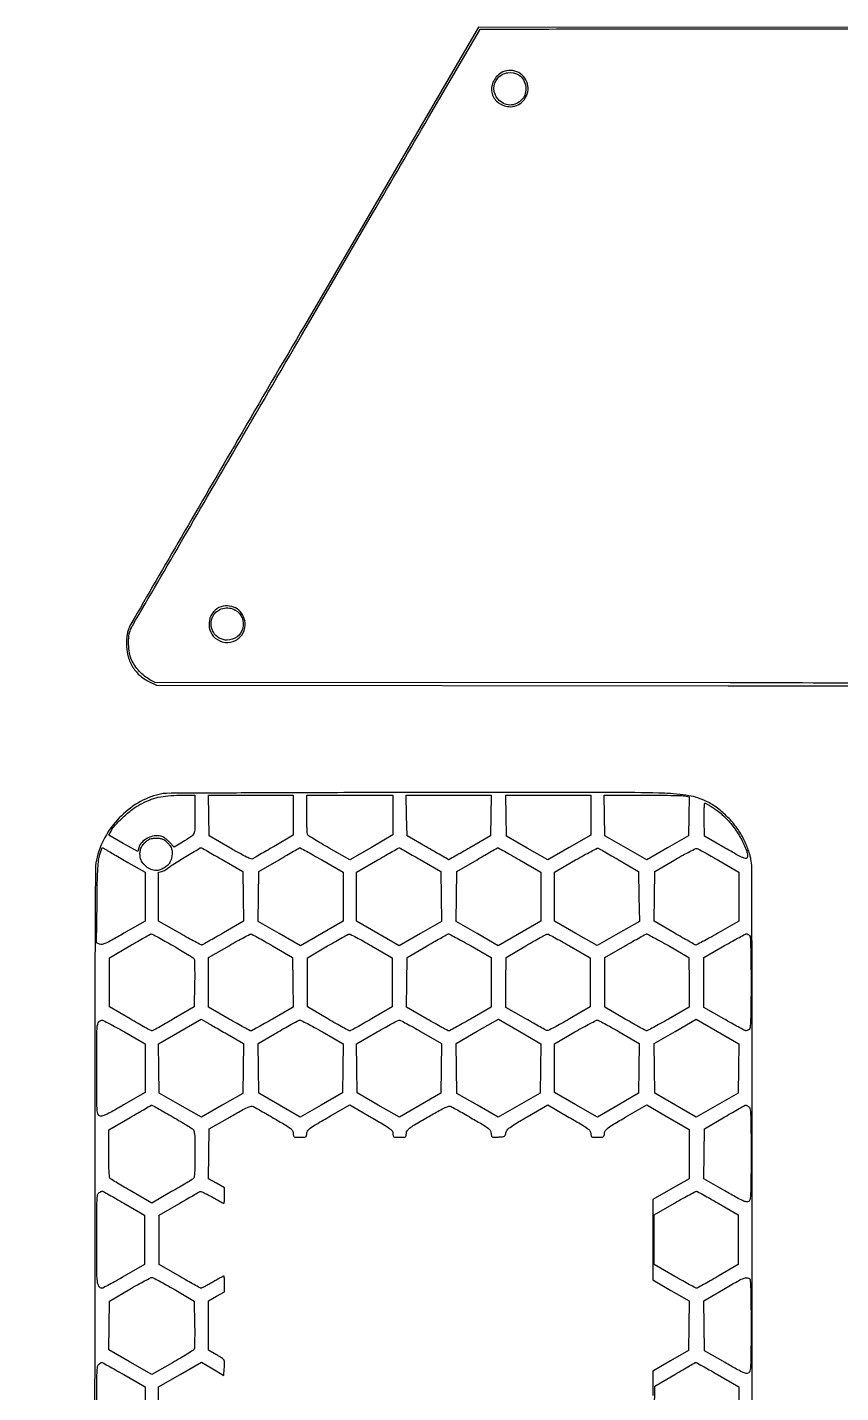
# Model space of a CAD drawing. Extents: x 59 to 2262, y 42 to 2281.
# Drawn here: x 1160 to 1765, y 1267 to 2281 of the extents above; entities that cross this region are included whole.
import ezdxf

# ---------------------------------------------------------------- set-up
doc = ezdxf.new("R2010")
doc.units = 0

msp = doc.modelspace()

# ---------------------------------------------------------------- linework, layer by layer
for points in [[(1928.774131, 1794.14266, -0.00009), (1682.45765, 1794.245377), (1255.5, 1794.5), (1251.5, 1796.665266, -0.046262), (1247.430404, 1799.381899, -0.036829), (1243.582163, 1803.000775, -0.036697), (1240.291332, 1807.162049, -0.04485), (1237.886912, 1811.5, -0.060823), (1236.331351, 1816.619512, -0.035946), (1235.682486, 1822.982197, -0.036145), (1235.948591, 1829.241191, -0.072991), (1237.216938, 1834, -0.030121), (1238.598195, 1836.743495, -0.000026), (1276.103858, 1901.24375, -0.000278), (1318.008767, 1973.208977, -0.00017), (1367.483979, 2058), (1416.88808, 2142.603024, 0.000001), (1458.552596, 2213.952597), (1496.324888, 2278.637025, 0.000311), (1496.690579, 2279.264158, -0.266519), (1497.23666, 2279.578695, -0.000007), (1587.23961, 2279.725788, -0.000388), (1686.498145, 2279.809561, -0.000233), (1804.317767, 2279.76259, -0.000102), (1996.21453, 2279.557509, -0.001313)], [(1805.5, 2280.709285), (1495.5, 2280.91857), (1366.5, 2059.914199, 0.00024), (1316.920903, 1974.881068, 0.000389), (1274.895663, 1902.594668, 0.000042), (1237.401378, 1837.973462, 0.035605), (1235.804384, 1834.704914, 0.037695), (1235.128366, 1832.579518, 0.018415), (1234.574784, 1829.787992, 0.017737), (1234.196263, 1826.737926, 0.019977), (1234.054384, 1823.787513, 0.062465), (1235.113939, 1814.746835, 0.072506), (1238.373738, 1806.729865, 0.074551), (1243.69202, 1800.150237, 0.071552), (1250.775753, 1795.310949), (1256.5, 1792.5), (1681, 1792.228073, 0.000098), (2006.533661, 1792.083365, 0.003981)], [(1110, 1259.87755, 0.000063), (1109.964815, 1538.938042, 0.001077)], [(1698.5, 1043.737088), (1698.790515, 1350.618544, 0.000193), (1698.871879, 1495.631558, 0.000693), (1698.759836, 1588.158391, 0.000184), (1698.554915, 1657.284788, 0.044655), (1697.977848, 1663.5, 0.0294), (1697.267923, 1666.393292, 0.012002), (1695.980515, 1670.234375, 0.011827), (1694.396289, 1674.306124, 0.014803), (1692.727566, 1678, 0.044291), (1687.645311, 1686.431766, 0.036042), (1680.824422, 1694.480416, 0.036435), (1673.020456, 1701.365033, 0.048967), (1664.999231, 1706.307165, 0.072156), (1651.725122, 1710.563304, 0.033731), (1633.718163, 1712.347851, 0.007739), (1598.680624, 1712.903826, 0.000241), (1455.039901, 1712.890434, 0.000393), (1381.703402, 1712.790586, 0.000636), (1319.296096, 1712.577208, 0.000083), (1263.73228, 1712.307376, 0.048304), (1260.5, 1711.977989, 0.075535), (1244.496361, 1706.156669, 0.068229), (1230.31436, 1695.687636, 0.066786), (1219.221795, 1681.549656, 0.066961), (1212.260198, 1665, 0.064458), (1211.078833, 1656.349047, 0.000729), (1210.754842, 1597.692291, 0.000944), (1210.538741, 1498.469861, 0.000073), (1210.5, 1232)], [(1773.121941, 1586.478185, 0.00014), (1773.248391, 1351.918122)], [(1258, 1253.603983), (1258, 1271.766209), (1273.913237, 1280.919209), (1289.826473, 1290.072209), (1298.163237, 1285.133037), (1306.5, 1280.193864), (1306.806796, 1285.227733, 0.009865), (1306.889831, 1287.244844, 0.011871), (1306.885414, 1289.142671, 0.010599), (1306.81023, 1290.73218, 0.074624), (1306.643613, 1291.486346, 0.13208), (1306.178952, 1292.124917, 0.013314), (1304.670563, 1293.277516, 0.015962), (1302.760792, 1294.567121, 0.012052), (1300.586817, 1295.864094), (1295, 1299.017099), (1295, 1317.321126), (1295, 1335.625154), (1301, 1339), (1307, 1342.374846), (1307, 1348.187423, 0.008742), (1306.96103, 1350.416079, 0.014492), (1306.840864, 1352.292555, 0.008144), (1306.674543, 1353.809292, 0.377913), (1306.458261, 1354, 0.124204), (1306.073817, 1353.903005, 0.001532), (1303.817499, 1352.678125, 0.004426), (1301.214678, 1351.224719, 0.00287), (1298.22917, 1349.5, -0.005778), (1295.20968, 1347.778997, -0.008363), (1292.500085, 1346.334564, -0.004841), (1290.198331, 1345.184536, -0.124628), (1289.520909, 1345.043196, -0.114167), (1288.794398, 1345.24398, -0.00133), (1284.393642, 1347.646112, -0.003963), (1279.322903, 1350.484032, -0.002567), (1273.5, 1353.843527), (1258.5, 1362.600661), (1258.5, 1380.927487), (1258.5, 1399.254313), (1273, 1407.732329, -0.001078), (1278.645529, 1411.016912, -0.001604), (1283.601859, 1413.865052, -0.000683), (1287.852819, 1416.282062, -0.033418), (1288.729732, 1416.704384, -0.191871), (1289.550818, 1416.706744, -0.010826), (1291.940498, 1415.702281, -0.015352), (1294.788807, 1414.325457, -0.010555), (1297.933139, 1412.599211, 0.002771), (1301.028759, 1410.836452, 0.004281), (1303.725109, 1409.351018, 0.001451), (1306.064188, 1408.097142, 0.122906), (1306.453407, 1408, 0.377182), (1306.671529, 1408.191835, 0.008402), (1306.839438, 1409.694695, 0.014729), (1306.960679, 1411.557166, 0.008887), (1307, 1413.769176), (1307, 1419.538351), (1300.978228, 1422.848838), (1294.956455, 1426.159324), (1295.228228, 1444.664476), (1295.5, 1463.169629), (1310.899852, 1472.0398, -0.003345), (1319.547358, 1476.94394, -0.0228), (1323.933813, 1479.136953, -0.048225), (1326.642252, 1480.039441, -0.178493), (1328.399852, 1479.813235, -0.008924), (1329.795724, 1479.052274, -0.000544), (1333.922144, 1476.70032, -0.000811), (1338.830186, 1473.885201, -0.0006), (1344.25, 1470.756175, -0.003419), (1352.505772, 1465.900966, -0.032502), (1355.877081, 1463.577456, -0.086607), (1357.451582, 1461.816627, -0.140108), (1358, 1459.897926, 0.042524), (1358.147926, 1458.161753, 0.222446), (1358.681343, 1457.394896, 0.122111), (1359.828487, 1457.062228, 0.009809), (1363, 1457, 0.010619), (1365.977408, 1457.063243, 0.099342), (1367.216954, 1457.367251, 0.211687), (1367.804868, 1458.044317, 0.074593), (1368, 1459.345012, -0.14725), (1368.67856, 1461.599157, -0.08379), (1370.639657, 1463.695878, -0.029632), (1374.878895, 1466.548879, -0.002777), (1385.744494, 1472.879847), (1399.988989, 1481.073926), (1415.994494, 1471.817498, -0.002922), (1425.520684, 1466.233693, -0.027205), (1429.478681, 1463.581207, -0.07147), (1431.368934, 1461.682956, -0.161531), (1432, 1459.780535, 0.047564), (1432.156508, 1458.139024, 0.221826), (1432.699554, 1457.389027, 0.117486), (1433.863707, 1457.062296, 0.00993), (1437, 1457, 0.009792), (1440.176862, 1457.062223, 0.122836), (1441.321417, 1457.395829, 0.222485), (1441.853374, 1458.165277, 0.041789), (1442, 1459.916586, -0.149755), (1442.605551, 1461.893047, -0.081211), (1444.366405, 1463.758107, -0.029301), (1448.144364, 1466.306737, -0.002859), (1457.655143, 1471.86874, -0.0033), (1466.428458, 1476.855471, -0.022342), (1470.889632, 1479.096853, -0.046747), (1473.642879, 1480.032159, -0.18034), (1475.405143, 1479.814675, -0.009012), (1476.798078, 1479.057942, -0.000547), (1480.923698, 1476.713399, -0.000817), (1485.830565, 1473.90714, -0.000604), (1491.25, 1470.787263, -0.003327), (1499.606806, 1465.888516, -0.033534), (1502.928723, 1463.596767, -0.091584), (1504.461468, 1461.839244, -0.134434), (1505, 1459.872482, 0.037683), (1505.138175, 1458.041684, 0.241675), (1505.665033, 1457.311312, 0.125025), (1506.800694, 1457.053938, 0.007919), (1510.244474, 1457.19774, 0.011773), (1513.438707, 1457.457413, 0.102276), (1514.789759, 1457.887967, 0.173763), (1515.523795, 1458.734475, 0.049921), (1515.994474, 1460.431811, -0.133712), (1516.904354, 1462.381714, -0.056671), (1519.023028, 1464.375872, -0.02549), (1523.07479, 1467.09428, -0.003578), (1531.754706, 1472.212868), (1547.009413, 1481.062114), (1563.004706, 1471.811593, -0.002924), (1572.524461, 1466.231498, -0.02722), (1576.48013, 1463.580341, -0.071504), (1578.369236, 1461.682711, -0.161477), (1579, 1459.780535, 0.047139), (1579.154942, 1458.140719, 0.220846), (1579.693857, 1457.390811, 0.118601), (1580.847649, 1457.062957, 0.01019), (1583.936642, 1457, 0.011183), (1587.043463, 1457.069496, 0.121309), (1588.237354, 1457.420793, 0.198673), (1588.852819, 1458.228804, 0.039179), (1589.186642, 1460.059216, -0.133353), (1589.974181, 1462.106558, -0.072837), (1591.875608, 1464.037199, -0.028322), (1595.75877, 1466.642683, -0.00307), (1605.081592, 1472.082644), (1620.663184, 1481.046857), (1636.331592, 1471.939762), (1652, 1462.832666), (1652, 1444.531364), (1652, 1426.230063), (1638.5, 1418.554717), (1625, 1410.87937), (1625, 1381.031285), (1625, 1351.183201), (1638.521211, 1343.359232), (1652.042422, 1335.535264), (1651.771211, 1317.152493), (1651.5, 1298.769723), (1638.269141, 1291.134861), (1625.038282, 1283.5), (1625.019141, 1265.25)]]:
    msp.add_lwpolyline(points, format="xyb")
for points in [[(1512.304334, 2247.044003, 0.152729), (1506.355344, 2240.262977, 0.174396), (1505.73974, 2231.69141, 0.174426), (1510.725407, 2224.693011, 0.152777), (1519.333238, 2222, 0.122382), (1525.072586, 2223.42614, 0.110725), (1529.726295, 2227.407197, 0.110409), (1532.243811, 2233.004531, 0.121095), (1532.016364, 2238.942942, 0.111357), (1529.03424, 2244.387434, 0.114995), (1524.03426, 2247.948754, 0.117041), (1518.048723, 2248.895704, 0.118407)], [(1525.72919, 2245.371615, -0.127583), (1528.998862, 2241.926695, -0.095331), (1530.629772, 2236.928768, -0.095039), (1530.291753, 2231.668659, -0.125784), (1527.983196, 2227.482113, -0.090535), (1523.692258, 2224.313718, -0.115542), (1518.91413, 2223.218157, -0.117188), (1514.197293, 2224.362373, -0.095026), (1510.076389, 2227.565779, -0.17776), (1507.025537, 2235.46229, -0.186617), (1509.892755, 2243.265009, -0.182836), (1517.328956, 2247.212141, -0.172688)], [(1306, 1851.247811, 0.142767), (1299.959957, 1848.30442, 0.128839), (1296.155877, 1842.46594, 0.125303), (1295.64538, 1835.377437, 0.13127), (1298.613486, 1829.047498, 0.153163), (1305.316697, 1824.776198, 0.150126), (1313.31791, 1825.053667, 0.151604), (1319.728542, 1829.763263, 0.156549), (1322.244398, 1837.212769, 0.10123), (1321.071658, 1843.422541, 0.117995), (1317.573926, 1848.287597, 0.118577), (1312.268108, 1851.026367, 0.102933)], [(1314.960167, 1848.364459, -0.163057), (1320.016186, 1842.529085, -0.164239), (1320.517324, 1834.844689, -0.16538), (1316.263017, 1828.466529, -0.165168), (1309, 1826, -0.129087), (1303.019122, 1827.570275, -0.133363), (1298.667748, 1831.863482, -0.130701), (1297.032049, 1837.842517, -0.121685), (1298.512571, 1844.024309, -0.113819), (1301.418176, 1847.446707, -0.095849), (1305.710369, 1849.515364, -0.094045), (1310.538008, 1849.856078, -0.104499)], [(1285, 1696.622445, -0.006014), (1284.870704, 1685.874085, -0.100704), (1284.080578, 1682.418509, -0.140391), (1282.009374, 1679.981715, -0.015148), (1275.668227, 1676.031995), (1269.5, 1672.44461), (1265.977207, 1676.146228, 0.025998), (1264.42771, 1677.613539, 0.023649), (1262.686186, 1678.962047, 0.024371), (1261.012941, 1680.017786, 0.067159), (1259.720634, 1680.53398, 0.102336), (1254.758378, 1680.742233, 0.079795), (1249.625464, 1679.033993, 0.082741), (1245.45197, 1675.88997, 0.126464), (1243.257107, 1671.951933), (1242.5, 1669.069693), (1231.768918, 1675.121089), (1221.037836, 1681.172486), (1222.661186, 1684.336243, -0.068535), (1225.768712, 1688.773584, -0.019951), (1231.696011, 1694.673795, -0.020761), (1238.320584, 1700.272818, -0.042944), (1244.005537, 1703.95162, -0.02601), (1251.163691, 1707.29096, -0.03854), (1257.75942, 1709.385194, -0.036235), (1264.894343, 1710.521733, -0.019801), (1273.75, 1710.928758), (1285, 1711)], [(1358, 1696.075258), (1358, 1681.150517), (1343.75, 1672.908525, 0.000247), (1338.180843, 1669.683736, 0.000353), (1333.242798, 1666.816477, 0.00019), (1329.066038, 1664.385188, 0.005391), (1327.99144, 1663.743501, -0.233369), (1326.662444, 1663.622812, -0.018771), (1323.337713, 1665.050111, -0.016274), (1318.49048, 1667.546516, -0.004417), (1310.99144, 1671.81005), (1295.5, 1680.79963), (1295.223954, 1695.899815), (1294.947908, 1711), (1326.473954, 1711), (1358, 1711)], [(1432, 1696.199423), (1432, 1681.398847), (1416.008909, 1672.129061), (1400.017819, 1662.859276), (1384.758909, 1671.632524, -0.002871), (1378.858021, 1675.070522, -0.004344), (1373.76649, 1678.13622, -0.001744), (1369.440629, 1680.813202, -0.100672), (1368.765313, 1681.452886, -0.138116), (1368.470575, 1682.293243, -0.00346), (1368.241942, 1686.378348, -0.007178), (1368.074421, 1691.213446, -0.004801), (1368.015313, 1696.75), (1368, 1711), (1400, 1711), (1432, 1711)], [(1504.776046, 1695.892385), (1504.5, 1680.784771), (1489.094808, 1671.892385, -0.000499), (1483.174556, 1668.482895, -0.000821), (1478.159192, 1665.612138, -0.000054), (1473.643974, 1663.038147, -0.130232), (1473.5, 1663, -0.130232), (1473.356026, 1663.038147, -0.000054), (1468.840808, 1665.612138, -0.000821), (1463.825444, 1668.482895, -0.000499), (1457.905192, 1671.892385), (1442.5, 1680.784771), (1442.223954, 1695.892385), (1441.947908, 1711), (1473.5, 1711), (1505.052092, 1711)], [(1648.900987, 1710.369803), (1652.051975, 1709.739605), (1651.775987, 1695.269541), (1651.5, 1680.799477), (1636.081441, 1671.852272), (1620.662881, 1662.905067), (1605.081441, 1671.861256), (1589.5, 1680.817445), (1589.223954, 1695.908722), (1588.947908, 1711), (1617.348954, 1711, -0.002062), (1628.458886, 1710.954193, -0.002931), (1638.332795, 1710.814879, -0.001645), (1646.667109, 1710.620987, -0.042737)], [(1670.861275, 1700.933801, -0.04804), (1678.399017, 1694.778551, -0.03705), (1685.369041, 1686.766324, -0.036892), (1691.113498, 1677.767185, -0.046211), (1694.986567, 1668.657936, -0.097759), (1695.394449, 1665.119537, -0.445632), (1693.939774, 1664.008556, -0.079679), (1689.837655, 1665.483771, -0.00524), (1678.850934, 1671.697596), (1663.5, 1680.593324), (1663.219221, 1692.796662, -0.006668), (1663.172919, 1697.585059, -0.012103), (1663.282026, 1701.498958, -0.006044), (1663.484917, 1704.656863, -0.392053), (1663.855268, 1705, -0.126426), (1664.447467, 1704.847828, -0.005709), (1666.291474, 1703.805554, -0.009257), (1668.461752, 1702.491648, -0.006467)], [(1264.6, 1675.6, -0.025632), (1266.353254, 1673.657145, -0.065599), (1267.344824, 1672.046668, -0.071054), (1267.84144, 1670.313139, -0.034297), (1268, 1668.004292, -0.034248), (1267.875341, 1666.186465, -0.024855), (1267.498844, 1664.192684, -0.025273), (1266.948577, 1662.327437, -0.049078), (1266.293937, 1660.92045, -0.078452), (1264.486102, 1658.730686, -0.050225), (1261.803369, 1656.800437, -0.050346), (1258.800497, 1655.449606, -0.080704), (1256.033129, 1655, -0.103909), (1252.372378, 1655.769077, -0.069795), (1248.723887, 1658.023674, -0.069787), (1245.836073, 1661.195469, -0.103814), (1244.405252, 1664.653358, -0.051994), (1244.131379, 1668.004162, -0.07351), (1244.634475, 1670.950933, -0.073652), (1245.967483, 1673.621999, -0.052425), (1248.16303, 1676.152293, -0.034212), (1249.961397, 1677.615397, -0.068675), (1251.583997, 1678.454851, -0.061852), (1253.482935, 1678.873018, -0.023305), (1256.205755, 1679, -0.023552), (1259.05556, 1678.865687, -0.072791), (1260.923168, 1678.409608, -0.07464), (1262.556025, 1677.444431, -0.025642)], [(1235.25, 1661.054481), (1248, 1653.724918), (1247.984427, 1635.612459), (1247.968854, 1617.5), (1232.194285, 1608.416748, -0.003293), (1223.319045, 1603.383782, -0.022343), (1218.810459, 1601.124138, -0.04703), (1216.007889, 1600.176924, -0.164366), (1214.134129, 1600.353354), (1211.848541, 1601.373212), (1212.241099, 1631.436606, -0.001921), (1212.517829, 1647.811136, -0.009875), (1212.885293, 1656.881895, -0.017597), (1213.44446, 1662.723696, -0.046526), (1214.374753, 1666.8146), (1216.115849, 1672.129199), (1219.307925, 1670.256622, 0.001549), (1221.237576, 1669.132647, 0.000208), (1225.30764, 1666.781055, 0.00024), (1230.134365, 1663.998046, 0.000202)], [(1305.194366, 1663.11395), (1320.5, 1654.2279), (1320.771482, 1635.77266), (1321.042963, 1617.317419), (1306.082343, 1608.678996, -0.001222), (1300.281862, 1605.348615, -0.001882), (1295.24608, 1602.498714, -0.000596), (1290.870487, 1600.050984, -0.05585), (1290.20147, 1599.770287, -0.19334), (1289.525751, 1599.835554, -0.001767), (1284.959599, 1602.223147, -0.005671), (1279.707588, 1605.069647, -0.003595), (1273.649072, 1608.5), (1258.016926, 1617.5), (1258.008463, 1635.641592), (1258, 1653.783184), (1260.422928, 1654.3913, 0.048539), (1261.558309, 1654.796642, 0.020413), (1262.997386, 1655.547172, 0.019967), (1264.481838, 1656.480905, 0.02453), (1265.784632, 1657.472233, -0.036519), (1268.683626, 1659.570436, -0.002044), (1278.177615, 1665.383523, -0.00084), (1288.31035, 1671.507652, -0.107622), (1289.694366, 1671.977918, -0.159411), (1289.842256, 1671.947471, -0.00007), (1294.327667, 1669.383236, -0.001016), (1299.311926, 1666.519434, -0.000617)], [(1379.149534, 1662.883105), (1395, 1653.766209), (1394.984427, 1635.633105), (1394.968854, 1617.5), (1379.113839, 1608.370242), (1363.258823, 1599.240484), (1347.607834, 1608.253073), (1331.956846, 1617.265662), (1332.228423, 1635.783986), (1332.5, 1654.302311), (1347.5, 1663.072732, -0.000722), (1353.27936, 1666.440711, -0.001164), (1358.211113, 1669.289879, -0.000166), (1362.599312, 1671.809478, -0.081948), (1362.899534, 1671.921576, -0.176863), (1363.201381, 1671.874016, -0.000304), (1367.83778, 1669.298875, -0.002224), (1373.043864, 1666.372778, -0.001368)], [(1452.188536, 1663.149655), (1467.5, 1654.299309), (1467.771577, 1635.782486), (1468.043154, 1617.265662), (1452.392421, 1608.253221), (1436.741689, 1599.240779), (1420.875362, 1608.37039), (1405.009034, 1617.5), (1405.004517, 1635.629594), (1405, 1653.759188), (1420.75, 1662.857806, -0.000388), (1426.802361, 1666.347926, -0.000639), (1431.92882, 1669.290105, -0.000041), (1436.544952, 1671.931056, -0.101477), (1436.688536, 1671.978212, -0.159468), (1436.832137, 1671.94892, -0.000066), (1441.319433, 1669.393811, -0.000987), (1446.304266, 1666.541479, -0.0006)], [(1526.130407, 1662.925431), (1542, 1653.850861), (1541.995483, 1635.675431), (1541.990966, 1617.5), (1526.124638, 1608.37039), (1510.258311, 1599.240779), (1494.607579, 1608.253221), (1478.956846, 1617.265662), (1479.228423, 1635.748152), (1479.5, 1654.230641), (1494.5, 1663.038221, -0.000679), (1500.278031, 1666.420381, -0.001097), (1505.205495, 1669.281222, -0.000149), (1509.594109, 1671.814613, -0.080993), (1509.880407, 1671.9229, -0.177976), (1510.168543, 1671.878676, -0.000278), (1514.810762, 1669.311697, -0.002133), (1520.018736, 1666.398999, -0.00131)], [(1600, 1662.78121), (1614.5, 1654.377079), (1614.771734, 1635.778577), (1615.043468, 1617.180074), (1599.382659, 1608.215866), (1583.721849, 1599.251658), (1567.876497, 1608.375829), (1552.031146, 1617.5), (1552.015573, 1635.629594), (1552, 1653.759188), (1567.75, 1662.862021, -0.004307), (1573.859416, 1666.323142, -0.006791), (1579.167187, 1669.176405, -0.002338), (1583.760575, 1671.538589, -0.213654), (1584.5, 1671.575097, -0.035623), (1585.227283, 1671.230162, -0.000497), (1589.465625, 1668.831118, -0.00139), (1594.370623, 1666.03023, -0.000914)], [(1674.174554, 1662.36632), (1689, 1653.803836), (1689, 1635.622796), (1689, 1617.441756), (1673.332124, 1608.470878, -0.003513), (1667.261823, 1605.051647, -0.005553), (1662.004373, 1602.214592, -0.001687), (1657.429416, 1599.830703, -0.195148), (1656.771263, 1599.770287, -0.054017), (1656.120028, 1600.047039, -0.000548), (1651.74591, 1602.498714, -0.001772), (1646.71622, 1605.348582, -0.001149), (1640.917657, 1608.678996), (1625.957037, 1617.317419), (1626.228518, 1635.77403), (1626.5, 1654.230641), (1641.5, 1663.038061, -0.005995), (1647.35179, 1666.380311, -0.009165), (1652.512213, 1669.123664, -0.004353), (1656.919328, 1671.315856, -0.193398), (1657.924554, 1671.387142, -0.047739), (1658.919489, 1670.958625, -0.00117), (1663.28562, 1668.548211, -0.002528), (1668.390422, 1665.680533, -0.001717)], [(1268.52469, 1599.378102, -0.003264), (1274.317653, 1595.992317, -0.004909), (1279.320576, 1592.957506, -0.002099), (1283.551417, 1590.309222, -0.105927), (1284.247484, 1589.628102, -0.137721), (1284.541271, 1588.715559, -0.002673), (1284.702696, 1583.734853, -0.006223), (1284.788212, 1577.880837, -0.004106), (1284.747484, 1571.150121), (1284.5, 1553.800242), (1269.163226, 1544.900121, -0.002269), (1263.222631, 1541.488662, -0.003555), (1258.079711, 1538.614411, -0.001003), (1253.588099, 1536.157626, -0.125276), (1252.96886, 1536, -0.125321), (1252.349732, 1536.157656, -0.001007), (1247.867155, 1538.610571, -0.003563), (1242.734289, 1541.480604, -0.002274), (1236.805634, 1544.887051), (1221.5, 1553.774102), (1221.5, 1571.987973), (1221.5, 1590.201844), (1236.5, 1599.01546, -0.002391), (1242.323133, 1602.399628, -0.003685), (1247.394753, 1605.265181, -0.00124), (1251.795759, 1607.694957, -0.105074), (1252.52469, 1607.914538, -0.142613), (1253.256259, 1607.766162, -0.001672), (1257.647375, 1605.442213, -0.004906), (1262.710875, 1602.676535, -0.003165)], [(1342.5, 1599.195222), (1357.5, 1590.484776), (1357.731897, 1571.992388), (1357.963795, 1553.5), (1342.616902, 1544.75, -0.002018), (1336.67858, 1541.395969, -0.003181), (1331.551969, 1538.570312, -0.000816), (1327.060576, 1536.141383, -0.124161), (1326.5, 1536, -0.124271), (1325.939516, 1536.141489, -0.000818), (1321.453003, 1538.570312, -0.003186), (1316.331858, 1541.39597, -0.002022), (1310.400025, 1544.75), (1295.070061, 1553.5), (1295.072233, 1572), (1295.074406, 1590.5), (1310.287203, 1599.211647, -0.002689), (1316.190257, 1602.550019, -0.004167), (1321.324991, 1605.361659, -0.001364), (1325.785106, 1607.74015, -0.12464), (1326.5, 1607.914481, -0.121773), (1327.213145, 1607.7315, -0.001361), (1331.6125, 1605.349563, -0.004123), (1336.678539, 1602.534385, -0.002663)], [(1416.094808, 1599.106216), (1431.5, 1590.212433), (1431.5, 1572.007434), (1431.5, 1553.802434), (1416.163226, 1544.901217, -0.002269), (1410.222631, 1541.489338, -0.003555), (1405.079711, 1538.614733, -0.001003), (1400.588092, 1536.157641, -0.12529), (1399.96886, 1536, -0.125321), (1399.349732, 1536.157656, -0.001007), (1394.867155, 1538.610571, -0.003563), (1389.734289, 1541.480604, -0.002274), (1383.805634, 1544.887051), (1368.5, 1553.774102), (1368.5, 1571.997062), (1368.5, 1590.220023), (1383.5, 1599.006518, -0.002492), (1389.328051, 1602.38149, -0.003818), (1394.41535, 1605.242381, -0.001362), (1398.819794, 1607.659545, -0.101584), (1399.594808, 1607.896506, -0.145119), (1400.374317, 1607.743376, -0.001825), (1404.893291, 1605.35705, -0.005175), (1410.111221, 1602.50751, -0.003345)], [(1489.550637, 1599.25), (1504.927121, 1590.5), (1504.92853, 1572), (1504.929939, 1553.5), (1489.599975, 1544.75, -0.002022), (1483.668142, 1541.39597, -0.003186), (1478.546997, 1538.570312, -0.000818), (1474.060484, 1536.141489, -0.124271), (1473.5, 1536, -0.124161), (1472.939424, 1536.141383, -0.000816), (1468.448031, 1538.570312, -0.003181), (1463.32142, 1541.395969, -0.002018), (1457.383098, 1544.75), (1442.036205, 1553.5), (1442.268103, 1571.973462), (1442.5, 1590.446924), (1457.5, 1599.198764, -0.002156), (1463.310007, 1602.555158, -0.003375), (1468.339641, 1605.387007, -0.000949), (1472.732947, 1607.810787, -0.118741), (1473.337076, 1607.975302, -0.130532), (1473.94387, 1607.833162, -0.001001), (1478.445104, 1605.422433, -0.003612), (1483.596245, 1602.602172, -0.002301)], [(1563.163226, 1599.098783), (1578.5, 1590.197566), (1578.5, 1571.985834), (1578.5, 1553.774102), (1563.113393, 1544.840035, -0.00446), (1557.130761, 1541.437279, -0.006909), (1551.900001, 1538.617599, -0.002686), (1547.391174, 1536.297618, -0.181051), (1546.546866, 1536.202984, -0.063534), (1545.711484, 1536.530366, -0.001088), (1541.400277, 1538.900012, -0.002754), (1536.395983, 1541.700897, -0.001828), (1530.683473, 1544.967268), (1516, 1553.434537), (1516.010187, 1571.967268), (1516.020374, 1590.5), (1530.760187, 1599.151077, -0.002749), (1536.493314, 1602.473709, -0.004186), (1541.511877, 1605.289958, -0.001596), (1545.845636, 1607.656448, -0.103311), (1546.663226, 1607.901077, -0.142662), (1547.486278, 1607.735458, -0.00202), (1551.989931, 1605.356209, -0.005426), (1557.201055, 1602.503154, -0.003526)], [(1636.599975, 1599.25), (1651.929939, 1590.5), (1651.938949, 1572), (1651.947959, 1553.5), (1636.620365, 1544.75, -0.002467), (1630.680558, 1541.397913, -0.003856), (1625.531939, 1538.577567, -0.001139), (1621.042952, 1536.176541, -0.129828), (1620.396386, 1536.024698, -0.118714), (1619.752387, 1536.198685, -0.00108), (1615.357063, 1538.613287, -0.003611), (1610.314169, 1541.445541, -0.002316), (1604.5, 1544.802236), (1589.5, 1553.555076), (1589.5, 1571.977208), (1589.5, 1590.399339), (1604.5, 1599.156473, -0.0022), (1610.313351, 1602.516152, -0.00343), (1615.35372, 1605.353888, -0.001014), (1619.748602, 1607.777029, -0.113758), (1620.385005, 1607.956804, -0.135045), (1621.024267, 1607.814057, -0.001154), (1625.513217, 1605.416999, -0.003948), (1630.660037, 1602.60078, -0.002522)], [(1696.8, 1606.8, -0.185137), (1697.423459, 1605.401156, -0.004687), (1697.732184, 1598.351659, -0.006827), (1697.942235, 1588.225041, -0.001772), (1698, 1571.922445, -0.001392), (1697.948836, 1553.54279, -0.009008), (1697.730276, 1544.277154, -0.011011), (1697.369241, 1538.61012, -0.20074), (1696.548039, 1537.039869, -0.051337), (1695.89647, 1536.603475, -0.045118), (1695.141293, 1536.286517, -0.047612), (1694.400481, 1536.127026, -0.09219), (1693.798039, 1536.167424, -0.061391), (1692.886724, 1536.524507, -0.001246), (1688.548487, 1538.886425, -0.002922), (1683.496336, 1541.691876, -0.001958), (1677.75, 1544.956577), (1663, 1553.413155), (1663.00102, 1571.956577), (1663.002039, 1590.5), (1678.245887, 1599.25, -0.002791), (1684.164717, 1602.603632, -0.004308), (1689.3218, 1605.429688, -0.001474), (1693.793797, 1607.813495, -0.122302), (1694.544867, 1608, -0.08558), (1695.034528, 1607.915571, -0.036898), (1695.642555, 1607.6475, -0.035123), (1696.262946, 1607.259211, -0.039008)], [(1232.611705, 1535.25), (1247.980952, 1526.5), (1247.990476, 1508.324569), (1248, 1490.149139), (1232.035579, 1481.020345, -0.003284), (1223.158783, 1476.021484, -0.021567), (1218.591706, 1473.740626, -0.043695), (1215.772087, 1472.766272, -0.186306), (1214.035579, 1472.980959, -0.22028), (1212.803335, 1474.616223, -0.038721), (1212.272723, 1478.530775, -0.013453), (1212.039084, 1486.208997, -0.000879), (1212, 1508.45185, -0.001315), (1212.06223, 1532.119892, -0.025869), (1212.476706, 1539.385353, -0.116494), (1213.619027, 1542.607931, -0.239606), (1215.871229, 1543.921053, -0.132067), (1216.827335, 1543.722155, -0.00255), (1221.354375, 1541.406497, -0.005967), (1226.622452, 1538.597556, -0.003941)], [(1308.771576, 1533.74024), (1321.043152, 1526.733989), (1320.771576, 1508.183191), (1320.5, 1489.632392), (1305.121828, 1480.747392), (1289.743655, 1471.862391), (1274.121828, 1480.870217), (1258.5, 1489.878042), (1258.248005, 1508.189021), (1257.996011, 1526.5), (1273.748005, 1535.628448), (1289.5, 1544.756897), (1293, 1542.751694, 0.000251), (1295.053744, 1541.576439, 0.00004), (1299.076651, 1539.277433, 0.000044), (1303.816675, 1536.569666, 0.000039)], [(1379.699119, 1535.25), (1395.006829, 1526.5), (1394.753414, 1508.1982), (1394.5, 1489.896401), (1378.829655, 1480.873663), (1363.15931, 1471.850926), (1347.829655, 1480.7431), (1332.5, 1489.635274), (1332.228521, 1508.15828), (1331.957041, 1526.681286), (1346.728521, 1535.285696, -0.00371), (1352.493791, 1538.586931, -0.005542), (1357.585554, 1541.378701, -0.002528), (1361.950768, 1543.681272, -0.111039), (1362.945705, 1543.945053, -0.127139), (1363.946964, 1543.726474, -0.00272), (1368.463374, 1541.413547, -0.006089), (1373.728209, 1538.599179, -0.004048)], [(1453.047208, 1535.341291), (1468.042963, 1526.682581), (1467.771482, 1508.158927), (1467.5, 1489.635274), (1452.170345, 1480.7431), (1436.84069, 1471.850926), (1421.170345, 1480.873663), (1405.5, 1489.896401), (1405.248292, 1508.1982), (1404.996585, 1526.5), (1420.248292, 1535.240714, -0.003325), (1426.185672, 1538.591162, -0.005049), (1431.394556, 1541.416571, -0.002032), (1435.882387, 1543.769229, -0.118424), (1436.775727, 1543.990714, -0.122416), (1437.667304, 1543.775985, -0.002156), (1442.081711, 1541.453776, -0.005284), (1447.207934, 1538.658956, -0.003481)], [(1600.067096, 1535.362757), (1615.043121, 1526.725515), (1614.771561, 1508.180394), (1614.5, 1489.635274), (1599.209857, 1480.766022), (1583.919714, 1471.89677), (1567.959857, 1481.022954), (1552, 1490.149139), (1552.010564, 1508.324569), (1552.021127, 1526.5), (1567.260564, 1535.220922, -0.003285), (1573.194618, 1538.565177, -0.004978), (1578.403979, 1541.388614, -0.00203), (1582.889749, 1543.739135, -0.114536), (1583.795535, 1543.970922, -0.125635), (1584.699846, 1543.761548, -0.00228), (1589.109714, 1541.454268, -0.005505), (1594.233972, 1538.670746, -0.00363)], [(1267.304748, 1472.827282, -0.002327), (1272.869797, 1469.588707, -0.003191), (1277.844207, 1466.619884, -0.002065), (1281.994442, 1464.083398, -0.037527), (1283.25, 1463.172295, -0.149385), (1284.206914, 1461.684173, -0.045431), (1284.703081, 1459.019399, -0.020602), (1284.946139, 1454.357456, -0.002723), (1285, 1444.467457, -0.003752), (1284.937978, 1436.201468, -0.013361), (1284.717174, 1430.912844, -0.014183), (1284.371134, 1427.349577, -0.19371), (1283.75, 1426.233523, -0.035241), (1282.802537, 1425.571595, -0.000985), (1278.514166, 1423.016242, -0.002013), (1273.449906, 1420.039554, -0.001381), (1267.681204, 1416.701292), (1252.862409, 1408.180427), (1238.181204, 1416.690098, -0.001414), (1232.465254, 1420.024867, -0.002058), (1227.445416, 1423.00043, -0.001016), (1223.197023, 1425.554138, -0.035613), (1222.25, 1426.222329, -0.193248), (1221.627058, 1427.353573, -0.013721), (1221.282109, 1431.007461, -0.013043), (1221.06175, 1436.431833, -0.003629), (1221, 1444.93908), (1221, 1462.633271), (1236.75, 1471.76778, -0.000569), (1242.810388, 1475.273408, -0.000926), (1247.962957, 1478.233378, -0.000097), (1252.574154, 1480.869814, -0.090302), (1252.804748, 1480.951145, -0.168779), (1253.035261, 1480.910282, -0.00021), (1257.189831, 1478.584913, -0.001813), (1261.840389, 1475.957162, -0.001111)], [(1696.065741, 1479.964816, -0.227167), (1697.231663, 1478.374585, -0.032785), (1697.728309, 1474.267806, -0.012764), (1697.959388, 1466.376812, -0.000937), (1698, 1444.705363, -0.000983), (1697.95803, 1423.357418, -0.012273), (1697.727707, 1415.271621, -0.029311), (1697.247109, 1410.984134, -0.213748), (1696.121383, 1409.307878, -0.201354), (1694.481301, 1409.041768, -0.046262), (1691.769934, 1409.967453, -0.022231), (1687.335024, 1412.197485, -0.003272), (1678.59967, 1417.163277), (1662.956575, 1426.191892), (1663.228288, 1444.779971), (1663.5, 1463.368051), (1678.5, 1472.119686, -0.000558), (1684.273547, 1475.479585, -0.000907), (1689.186499, 1478.319428, -0.000103), (1693.576698, 1480.845288, -0.080389), (1693.815741, 1480.935661, -0.144563), (1694.021392, 1480.917907, -0.008525), (1694.606922, 1480.677015, -0.012297), (1695.301775, 1480.356705, -0.008715)], [(1232.194366, 1408.112949), (1247.5, 1399.225898), (1247.5, 1380.932781), (1247.5, 1362.639663), (1232.5, 1353.868753, -0.00397), (1226.639722, 1350.504244, -0.005899), (1221.450938, 1347.659926, -0.002809), (1217.01004, 1345.325219, -0.112179), (1215.95, 1345.048921, -0.283577), (1213.717157, 1346.330604, -0.097325), (1212.556289, 1350.043619, -0.025468), (1212.081811, 1358.207174, -0.001783), (1212, 1381.15031, -0.001079), (1212.044015, 1401.547227, -0.011494), (1212.270513, 1409.841095, -0.023124), (1212.709671, 1414.376435, -0.229037), (1213.75, 1415.919901, -0.014463), (1214.470914, 1416.312325, -0.015988), (1215.189908, 1416.648701, -0.015521), (1215.818766, 1416.895932, -0.075085), (1216.194366, 1416.969591, -0.137453), (1216.702206, 1416.850991, -0.000734), (1221.180792, 1414.380496, -0.003145), (1226.277107, 1411.517459, -0.001981)], [(1673.5, 1408.118689), (1688.5, 1399.366056), (1688.5, 1380.941635), (1688.5, 1362.517215), (1673.5, 1353.805773, -0.002338), (1667.682394, 1350.463409, -0.003628), (1662.628449, 1347.639463, -0.001139), (1658.231505, 1345.237349, -0.112445), (1657.554295, 1345.047166, -0.134965), (1656.87453, 1345.198087, -0.001313), (1652.394728, 1347.584167, -0.004222), (1647.246997, 1350.399592, -0.002709), (1641.317824, 1353.75), (1626.027058, 1362.5), (1626.049747, 1381), (1626.072436, 1399.5), (1641.286218, 1408.224421, -0.002829), (1647.189681, 1411.565546, -0.00439), (1652.324702, 1414.374658, -0.001439), (1656.784743, 1416.747393, -0.131953), (1657.5, 1416.910082, -0.115137), (1658.21279, 1416.714341, -0.00129), (1662.6125, 1414.311622, -0.003913), (1667.678564, 1411.476168, -0.002531)], [(1269.5, 1344.195316), (1284.5, 1335.484964), (1284.747484, 1317.992482, -0.004068), (1284.788243, 1311.212756, -0.00621), (1284.702696, 1305.330827, -0.002545), (1284.541918, 1300.316561, -0.146745), (1284.247484, 1299.452886, -0.098722), (1283.565372, 1298.812282, -0.001729), (1279.236699, 1296.135891, -0.004289), (1274.141687, 1293.06982, -0.002836), (1268.239151, 1289.631404), (1252.978303, 1280.857036), (1236.967181, 1290.080713), (1220.95606, 1299.30439), (1221.22803, 1317.379004), (1221.5, 1335.453618), (1236.5, 1344.214896, -0.004224), (1242.356796, 1347.569724, -0.006319), (1247.534375, 1350.392193, -0.002941), (1251.969472, 1352.70441, -0.125196), (1253, 1352.940921, -0.113768), (1254.030181, 1352.677808, -0.002692), (1258.465625, 1350.357358, -0.005794), (1263.643264, 1347.535692, -0.003885)], [(1696.418213, 1352.393011, -0.281863), (1697.351778, 1351.177421, -0.015061), (1697.734074, 1346.111912, -0.010141), (1697.953857, 1337.29654, -0.001161), (1698, 1317.428195, -0.000899), (1697.96035, 1295.376695, -0.013177), (1697.727697, 1287.610445, -0.036349), (1697.210336, 1283.621125, -0.223033), (1696.003387, 1282.001813, -0.186921), (1694.315023, 1281.795113, -0.043302), (1691.561799, 1282.751431, -0.021954), (1687.143506, 1284.966708, -0.003528), (1678.753387, 1289.722926), (1663.5, 1298.512594), (1663.228444, 1317.117912), (1662.956887, 1335.723229), (1677.728444, 1344.312035, -0.002372), (1687.663417, 1350.025757, -0.027275), (1691.694448, 1352.036185, -0.076868), (1694.201088, 1352.688709, -0.117446)], [(1232.086543, 1280.857663), (1248, 1271.715326), (1247.984427, 1253.607663), (1247.968854, 1235.5), (1232.194285, 1226.416748, -0.003426), (1223.479344, 1221.477751, -0.021427), (1218.902278, 1219.176344, -0.042386), (1216.035378, 1218.167609, -0.169935), (1214.209858, 1218.319562), (1212, 1219.305629), (1212, 1253.292572, -0.001098), (1212.044891, 1273.743017, -0.011281), (1212.272644, 1282.191427, -0.022791), (1212.716858, 1286.849005, -0.197726), (1213.75, 1288.607954, -0.007521), (1214.444862, 1289.119139, -0.010376), (1215.084797, 1289.555506, -0.007291), (1215.629076, 1289.899125, -0.114075), (1215.836543, 1289.968197, -0.152277), (1216.090261, 1289.914646, -0.000184), (1220.748804, 1287.305096, -0.001624), (1225.961159, 1284.360508, -0.000996)], [(1673.130407, 1280.925431), (1689, 1271.850861), (1689, 1253.651874), (1689, 1235.452886), (1673.379382, 1226.476443, -0.003839), (1667.320576, 1223.056347, -0.006031), (1662.057309, 1220.220832, -0.002002), (1657.492563, 1217.855455, -0.191288), (1656.771489, 1217.785965, -0.056303), (1656.058111, 1218.082896, -0.000688), (1651.693336, 1220.514552, -0.002038), (1646.657726, 1223.356024, -0.001331), (1640.870546, 1226.673207), (1625.956879, 1235.274485), (1626.228439, 1253.748252), (1626.5, 1272.222018), (1641.5, 1281.007515, -0.000554), (1647.277994, 1284.383089, -0.000895), (1652.205495, 1287.242674, -0.000124), (1656.592174, 1289.776477, -0.064569), (1656.880407, 1289.896506, -0.194609), (1657.170629, 1289.86187, -0.000308), (1661.810762, 1287.303944, -0.002326), (1667.018701, 1284.397121, -0.001427)]]:
    msp.add_lwpolyline(points, format="xyb", close=True)
for points in [[(1579, 1696.142337), (1579, 1681.284674), (1563.015902, 1672.101754), (1547.031804, 1662.918833), (1531.765902, 1671.715317), (1516.5, 1680.5118), (1516.223954, 1695.7559), (1515.947908, 1711), (1547.473954, 1711), (1579, 1711)], [(1541.751337, 1508.189021), (1541.5, 1489.878042), (1525.878172, 1480.870217), (1510.256345, 1471.862391), (1494.878172, 1480.747392), (1479.5, 1489.632392), (1479.228511, 1508.159473), (1478.957022, 1526.686554), (1494.641717, 1535.703498), (1510.326412, 1544.720443), (1526.164543, 1535.610221), (1542.002675, 1526.5)], [(1688.751337, 1508.189021), (1688.5, 1489.878042), (1672.856337, 1480.857624), (1657.212674, 1471.837207), (1641.856337, 1480.791989), (1626.5, 1489.746771), (1626.228654, 1508.177729), (1625.957308, 1526.608688), (1641.662755, 1535.652486), (1657.368202, 1544.696284), (1673.185438, 1535.598142), (1689.002675, 1526.5)]]:
    msp.add_lwpolyline(points, close=True)

doc.saveas('drawing.dxf')
